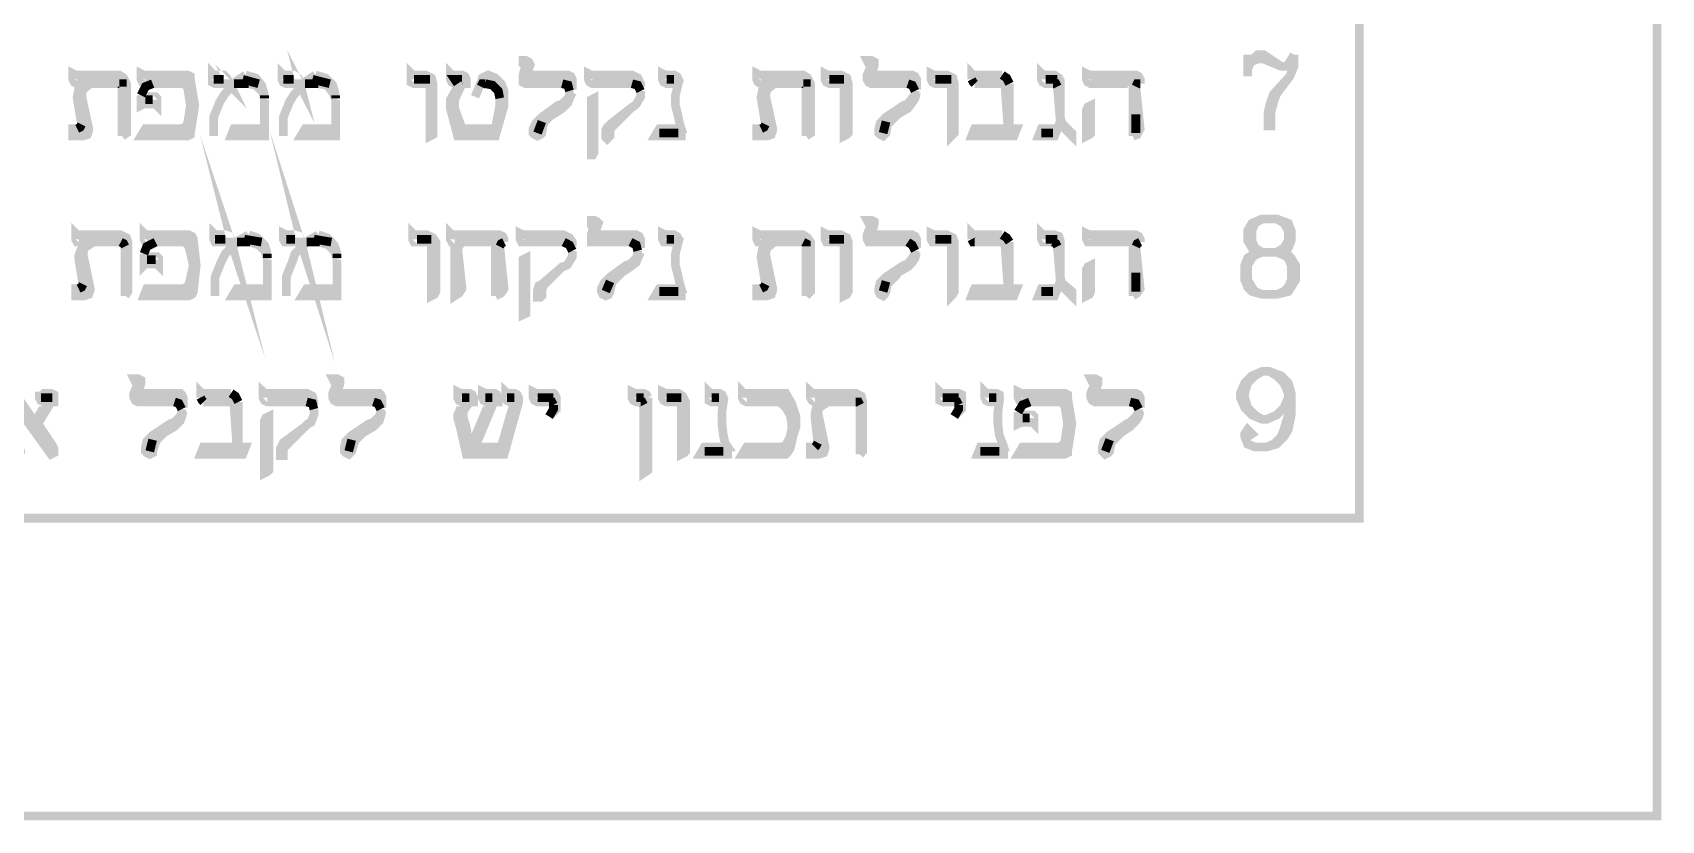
# Model space of a CAD drawing. Extents: x -6935 to 6681, y -4073 to 3778.
# Drawn here: x 5581 to 6681, y -4073 to -3541 of the extents above; entities that cross this region are included whole.
import ezdxf

# ---------------------------------------------------------------- set-up
doc = ezdxf.new("R2010")
doc.units = 0
doc.header["$MEASUREMENT"] = 0

# ---------------------------------------------------------------- blocks, each defined once
blk = doc.blocks.new('Map')
at = {"color": 0, "const_width": 0.01}
for points in [[(17.923294, 0), (17.923294, 13.33501), (0, 13.33501), (0, 0), (17.923294, 0)], [(17.58166, 0.34169), (17.58166, 12.99331), (0.3433, 12.99331), (0.3433, 0.34169), (17.58166, 0.34169)], [(17.58166, 0.34169), (17.58166, 12.99331), (0.3433, 12.99331), (0.3433, 0.34169), (17.58166, 0.34169)], [(16.36666, 0.83669), (16.36498, 0.84001), (16.34994, 0.84001), (16.34663, 0.84169), (16.34495, 0.845), (16.34495, 0.85168), (16.34663, 0.84998), (16.3583, 0.84998), (16.36328, 0.84668), (16.36498, 0.84337), (16.36666, 0.83669)], [(16.28663, 0.83669), (16.28332, 0.84001), (16.2683, 0.84001), (16.26498, 0.84169), (16.26498, 0.85168), (16.2666, 0.84998), (16.27827, 0.84998), (16.28164, 0.84668), (16.28332, 0.84337), (16.28663, 0.83669)], [(16.51498, 0.78), (16.51498, 0.84001), (16.49664, 0.84001), (16.49328, 0.84169), (16.49328, 0.85168), (16.49496, 0.84998), (16.50999, 0.84998), (16.5166, 0.84668), (16.5183, 0.84001), (16.5183, 0.78168), (16.51498, 0.78)], [(16.2366, 0.78), (16.18327, 0.78), (16.18832, 0.78836), (16.23162, 0.78836), (16.2366, 0.79334), (16.23998, 0.815), (16.2366, 0.83669), (16.23162, 0.84001), (16.18832, 0.84001), (16.18496, 0.84169), (16.18327, 0.845), (16.18327, 0.85168), (16.18664, 0.84998), (16.2366, 0.84998), (16.23998, 0.84836), (16.23998, 0.845), (16.24496, 0.815), (16.23998, 0.78337), (16.23998, 0.78168), (16.2366, 0.78)], [(16.98997, 0.78), (16.98997, 0.84001), (16.97332, 0.84001), (16.96995, 0.84169), (16.96832, 0.845), (16.96832, 0.85168), (16.97163, 0.84998), (16.98661, 0.84998), (16.99328, 0.84668), (16.99496, 0.84001), (16.99496, 0.78337), (16.99328, 0.78168), (16.98997, 0.78)], [(17.113289, 0.78), (17.113289, 0.84001), (17.094951, 0.84001), (17.091642, 0.84169), (17.08996, 0.845), (17.08996, 0.85168), (17.093324, 0.84998), (17.108299, 0.84998), (17.114971, 0.84668), (17.116653, 0.84001), (17.116653, 0.78337), (17.114971, 0.78168), (17.113289, 0.78)], [(16.7033, 0.82334), (16.7033, 0.76166), (16.70161, 0.75836), (16.69999, 0.75836), (16.69999, 0.82166), (16.7033, 0.82334)], [(17.273283, 0.815), (17.273283, 0.78337), (17.271656, 0.78168), (17.268292, 0.78), (17.268292, 0.81001), (17.269974, 0.81337), (17.273283, 0.815)], [(16.36828, 0.65332), (16.36666, 0.65837), (16.34831, 0.65837), (16.34663, 0.66168), (16.34663, 0.66834), (16.34994, 0.66666), (16.35998, 0.66666), (16.36498, 0.66498), (16.36666, 0.66), (16.36828, 0.65332)], [(16.28831, 0.65332), (16.28663, 0.65837), (16.2683, 0.65837), (16.2666, 0.66168), (16.2666, 0.66834), (16.2683, 0.66666), (16.27995, 0.66666), (16.28495, 0.66498), (16.28663, 0.66), (16.28831, 0.65332)], [(16.23828, 0.59668), (16.18664, 0.59668), (16.18995, 0.60504), (16.2333, 0.60504), (16.23828, 0.61002), (16.24328, 0.63168), (16.23828, 0.65332), (16.2333, 0.65837), (16.18832, 0.65837), (16.18664, 0.66168), (16.18664, 0.66834), (16.18832, 0.66666), (16.23828, 0.66666), (16.24166, 0.66498), (16.24328, 0.66168), (16.24664, 0.63168), (16.24328, 0.60168), (16.24166, 0.59836), (16.23828, 0.59668)], [(16.5166, 0.59668), (16.5166, 0.65837), (16.49664, 0.65837), (16.49496, 0.66168), (16.49496, 0.66834), (16.49664, 0.66666), (16.51162, 0.66666), (16.5183, 0.66336), (16.52166, 0.65837), (16.52166, 0.60168), (16.51998, 0.59836), (16.5166, 0.59668)], [(16.98997, 0.59668), (16.98997, 0.65837), (16.96995, 0.65837), (16.96832, 0.66168), (16.96832, 0.66834), (16.97163, 0.66666), (16.98661, 0.66666), (16.99328, 0.66336), (16.99496, 0.65837), (16.99496, 0.60168), (16.99328, 0.59836), (16.98997, 0.59668)], [(17.113289, 0.59668), (17.113289, 0.65837), (17.091642, 0.65837), (17.08996, 0.66168), (17.08996, 0.66834), (17.093324, 0.66666), (17.108299, 0.66666), (17.114971, 0.66336), (17.116653, 0.65837), (17.116653, 0.60168), (17.114971, 0.59836), (17.113289, 0.59668)], [(16.62495, 0.64002), (16.62495, 0.57666), (16.62164, 0.57504), (16.62164, 0.63834), (16.62495, 0.64002)], [(17.273283, 0.63168), (17.273283, 0.60168), (17.271656, 0.59836), (17.268292, 0.59668), (17.268292, 0.62668), (17.269974, 0.63), (17.273283, 0.63168)], [(16.61666, 0.48004), (16.61666, 0.47498), (16.59994, 0.41498), (16.55664, 0.41498), (16.54998, 0.44498), (16.54662, 0.45665), (16.54662, 0.46001), (16.55328, 0.47498), (16.55166, 0.47498), (16.5483, 0.47668), (16.54662, 0.48004), (16.54662, 0.48665), (16.54998, 0.48502), (16.55996, 0.48502), (16.56333, 0.48334), (16.56495, 0.48004), (16.56495, 0.47498), (16.55996, 0.47498), (16.55827, 0.47168), (16.55328, 0.46501), (16.55328, 0.45665), (16.55664, 0.44498), (16.55996, 0.42334), (16.56164, 0.42334), (16.58328, 0.47498), (16.57998, 0.47498), (16.57662, 0.47668), (16.57499, 0.48004), (16.57499, 0.48665), (16.5783, 0.48502), (16.58828, 0.48502), (16.59164, 0.48334), (16.59332, 0.48004), (16.59332, 0.47498), (16.58828, 0.47498), (16.56663, 0.42334), (16.59663, 0.42334), (16.6116, 0.47498), (16.60662, 0.47498), (16.60331, 0.47668), (16.60163, 0.48004), (16.60163, 0.48665), (16.60331, 0.48502), (16.6116, 0.48502), (16.61498, 0.48334), (16.61666, 0.48004)], [(16.80328, 0.41498), (16.80328, 0.47498), (16.78663, 0.47498), (16.78332, 0.47668), (16.78164, 0.48004), (16.78164, 0.48665), (16.78495, 0.48502), (16.79997, 0.48502), (16.80497, 0.48166), (16.80828, 0.47498), (16.80828, 0.41834), (16.80665, 0.41666), (16.80328, 0.41498)], [(16.92329, 0.41498), (16.87333, 0.41498), (16.87832, 0.42334), (16.9183, 0.42334), (16.92329, 0.42502), (16.92828, 0.43501), (16.92997, 0.44336), (16.92997, 0.45166), (16.92828, 0.46001), (16.92329, 0.46837), (16.9183, 0.47336), (16.91499, 0.47498), (16.87832, 0.47498), (16.87495, 0.47668), (16.87333, 0.48004), (16.87333, 0.48665), (16.87495, 0.48502), (16.92329, 0.48502), (16.92497, 0.48166), (16.92997, 0.47336), (16.93496, 0.45833), (16.93496, 0.44666), (16.93165, 0.43669), (16.92997, 0.42833), (16.92828, 0.42166), (16.92497, 0.41666), (16.92329, 0.41498)], [(17.243281, 0.41498), (17.18995, 0.41498), (17.19494, 0.42334), (17.238289, 0.42334), (17.243281, 0.42833), (17.246644, 0.45004), (17.243281, 0.47168), (17.238289, 0.47498), (17.19494, 0.47498), (17.191632, 0.47668), (17.18995, 0.48004), (17.18995, 0.48665), (17.193314, 0.48502), (17.243281, 0.48502), (17.246644, 0.48334), (17.246644, 0.48004), (17.251636, 0.45004), (17.246644, 0.41834), (17.246644, 0.41666), (17.243281, 0.41498)], [(16.32998, 0.45833), (16.32998, 0.3967), (16.3283, 0.39502), (16.32499, 0.39334), (16.32499, 0.45334), (16.32662, 0.45665), (16.32998, 0.45833)]]:
    blk.add_lwpolyline(points, close=True, dxfattribs=at)
for points in [[(16.57331, 0.84001), (16.57499, 0.84668), (16.58166, 0.84998), (16.58996, 0.84668), (16.59663, 0.84001), (16.59994, 0.83165), (16.59994, 0.815), (16.58996, 0.78), (16.54662, 0.78), (16.53831, 0.81169), (16.53831, 0.82166), (16.54498, 0.83333), (16.54498, 0.83833), (16.5433, 0.84001), (16.53999, 0.84169), (16.53831, 0.845), (16.53831, 0.85168), (16.53999, 0.84998), (16.55166, 0.84998), (16.55496, 0.84836), (16.55664, 0.845), (16.55664, 0.84001), (16.55166, 0.84001), (16.5433, 0.82166), (16.5433, 0.81169), (16.55166, 0.78836), (16.58996, 0.78836), (16.59495, 0.815), (16.59495, 0.82334)], [(16.66662, 0.84001), (16.62495, 0.84001), (16.62164, 0.84169), (16.62164, 0.84998), (16.62495, 0.86165), (16.62164, 0.86333), (16.62164, 0.8667), (16.62495, 0.8667), (16.62831, 0.86501), (16.62995, 0.86165), (16.62495, 0.84998), (16.67329, 0.84998), (16.67666, 0.84836), (16.67828, 0.845), (16.67828, 0.83333)], [(17.063322, 0.84001), (17.02166, 0.84001), (17.01829, 0.84169), (17.01661, 0.845), (17.01661, 0.84998), (17.02166, 0.86165), (17.01829, 0.86333), (17.01661, 0.8667), (17.02166, 0.8667), (17.02497, 0.86501), (17.02497, 0.86165), (17.02166, 0.84998), (17.068314, 0.84998), (17.071622, 0.84836), (17.073304, 0.845), (17.073304, 0.83333)], [(17.171612, 0.84998), (17.1383, 0.84998), (17.136618, 0.85168), (17.136618, 0.845)], [(17.229989, 0.84001), (17.221633, 0.84001), (17.218324, 0.84169), (17.216642, 0.845), (17.216642, 0.85168), (17.218324, 0.84998), (17.231617, 0.84998), (17.236607, 0.84668), (17.238289, 0.84337), (17.238289, 0.8017), (17.239971, 0.79502), (17.251636, 0.78337), (17.251636, 0.78), (17.238289, 0.79334)], [(17.453296, 0.87332), (17.453296, 0.84836)], [(17.453296, 0.85666), (17.45666, 0.86501), (17.46496, 0.87332), (17.471633, 0.87332), (17.491653, 0.86002), (17.498326, 0.86002), (17.501636, 0.86501), (17.506626, 0.87332)], [(17.45666, 0.86501), (17.46496, 0.86833), (17.471633, 0.86833), (17.491653, 0.86002)], [(17.506626, 0.87332), (17.506626, 0.86002), (17.501636, 0.84836), (17.486607, 0.82834), (17.483299, 0.81998), (17.479989, 0.80669), (17.479989, 0.78668)], [(16.11498, 0.79334), (16.10998, 0.82334), (16.10998, 0.82504), (16.1116, 0.83333), (16.12164, 0.84001), (16.10998, 0.84001), (16.10662, 0.84169), (16.10499, 0.845), (16.10499, 0.85168), (16.1083, 0.84998), (16.15833, 0.84998), (16.16331, 0.84668), (16.16662, 0.84001), (16.16662, 0.78337), (16.16163, 0.78)], [(16.15833, 0.84001), (16.12495, 0.84001), (16.11666, 0.83333), (16.11498, 0.82666), (16.12333, 0.78836), (16.12333, 0.78668), (16.12164, 0.78168), (16.11666, 0.78), (16.10499, 0.78), (16.10499, 0.78836), (16.10998, 0.78836)], [(16.15995, 0.845), (16.10998, 0.845)], [(16.15833, 0.84001), (16.16163, 0.84001), (16.16163, 0.83669)], [(16.16163, 0.78), (16.16163, 0.83669)], [(16.18327, 0.82666), (16.18832, 0.83669), (16.19662, 0.84001)], [(16.18832, 0.845), (16.2366, 0.845)], [(16.30328, 0.84998), (16.2933, 0.84337), (16.28999, 0.84001), (16.28663, 0.83669), (16.27827, 0.82666), (16.27328, 0.81836), (16.2666, 0.8017), (16.2666, 0.78)], [(16.27827, 0.845), (16.2666, 0.845)], [(16.30664, 0.84001), (16.28999, 0.84001)], [(16.29998, 0.845), (16.31831, 0.84001)], [(16.30328, 0.84998), (16.31495, 0.84668), (16.32162, 0.83833), (16.32499, 0.82666)], [(16.30664, 0.84001), (16.31495, 0.83833), (16.32331, 0.83002), (16.32499, 0.82166)], [(16.38331, 0.84998), (16.37333, 0.84337), (16.37164, 0.84001), (16.36666, 0.83669), (16.3583, 0.82666), (16.35331, 0.81836), (16.34663, 0.8017), (16.34663, 0.78)], [(16.3583, 0.845), (16.34663, 0.845)], [(16.38662, 0.84001), (16.37164, 0.84001)], [(16.37995, 0.845), (16.39996, 0.84001)], [(16.38331, 0.84998), (16.39498, 0.84668), (16.40327, 0.83833), (16.40664, 0.82666)], [(16.38662, 0.84001), (16.39666, 0.83833), (16.40327, 0.83002), (16.40664, 0.82166)], [(16.51498, 0.845), (16.49664, 0.845)], [(16.55166, 0.845), (16.5433, 0.845), (16.54662, 0.84001)], [(16.56663, 0.82504), (16.57499, 0.845), (16.58166, 0.845), (16.59332, 0.83669), (16.59495, 0.83002)], [(16.57331, 0.83669), (16.57499, 0.84001), (16.5783, 0.84001)], [(16.5783, 0.84001), (16.58664, 0.83833), (16.59332, 0.83165), (16.59495, 0.82334)], [(16.67329, 0.845), (16.62495, 0.845)], [(16.66662, 0.84001), (16.67329, 0.83833), (16.67497, 0.83165)], [(16.74664, 0.84001), (16.70161, 0.84001), (16.6983, 0.84169), (16.69662, 0.845), (16.69662, 0.85168), (16.69999, 0.84998), (16.74664, 0.84998), (16.75332, 0.84668), (16.75663, 0.84001), (16.75663, 0.83669)], [(16.74664, 0.845), (16.7033, 0.845)], [(16.74664, 0.84001), (16.75332, 0.83833), (16.75663, 0.83165)], [(16.80328, 0.78668), (16.80328, 0.78), (16.77328, 0.78), (16.77827, 0.78836), (16.80328, 0.78836), (16.80166, 0.79334), (16.79997, 0.8017), (16.79661, 0.815), (16.79661, 0.82666), (16.79997, 0.84001), (16.78663, 0.84001), (16.78332, 0.84169), (16.78164, 0.845), (16.78164, 0.85168), (16.78495, 0.84998), (16.79498, 0.84998), (16.79829, 0.84836), (16.79997, 0.845), (16.79997, 0.84001)], [(16.79498, 0.845), (16.78663, 0.845)], [(16.89997, 0.79334), (16.89497, 0.82334), (16.89497, 0.82504), (16.89666, 0.83333), (16.90664, 0.84001), (16.89497, 0.84001), (16.89161, 0.84169), (16.88998, 0.845), (16.88998, 0.85168), (16.89329, 0.84998), (16.94331, 0.84998), (16.9483, 0.84668), (16.95161, 0.84001), (16.95161, 0.78337), (16.94662, 0.78)], [(16.94331, 0.84001), (16.90995, 0.84001), (16.90165, 0.83333), (16.89997, 0.82666), (16.90832, 0.78836), (16.90832, 0.78668), (16.90664, 0.78168), (16.90165, 0.78), (16.88998, 0.78), (16.88998, 0.78836), (16.89497, 0.78836)], [(16.94494, 0.845), (16.89497, 0.845)], [(16.94331, 0.84001), (16.94662, 0.84001), (16.94662, 0.83669)], [(16.94662, 0.78), (16.94662, 0.83669)], [(16.98997, 0.845), (16.97332, 0.845)], [(17.068314, 0.845), (17.02166, 0.845)], [(17.063322, 0.84001), (17.068314, 0.83833), (17.071622, 0.83165)], [(17.113289, 0.845), (17.094951, 0.845)], [(17.139982, 0.84001), (17.1383, 0.84169), (17.136618, 0.845)], [(17.1383, 0.845), (17.173293, 0.845)], [(17.139982, 0.84001), (17.174975, 0.84001), (17.174975, 0.83669), (17.178285, 0.78836)], [(17.171612, 0.84998), (17.176657, 0.84668), (17.179967, 0.84001)], [(17.179967, 0.78836), (17.179967, 0.84001)], [(17.234981, 0.78836), (17.216642, 0.78836), (17.213279, 0.78), (17.231617, 0.78), (17.238289, 0.79666), (17.234981, 0.83669)], [(17.221633, 0.845), (17.234981, 0.845)], [(17.229989, 0.84001), (17.233299, 0.84001), (17.234981, 0.83669)], [(17.321622, 0.78), (17.321622, 0.83669), (17.323304, 0.84001), (17.273283, 0.84001), (17.269974, 0.84169), (17.268292, 0.845), (17.268292, 0.85168), (17.271656, 0.84998), (17.324986, 0.84998), (17.328296, 0.84836), (17.329978, 0.845), (17.329978, 0.84001)], [(17.324986, 0.845), (17.273283, 0.845)], [(17.324986, 0.83669), (17.329978, 0.78836), (17.326614, 0.78168), (17.321622, 0.78)], [(17.324986, 0.83669), (17.326614, 0.84001), (17.329978, 0.84001)], [(17.501636, 0.84836), (17.483299, 0.82834), (17.479989, 0.81998), (17.476625, 0.80669), (17.476625, 0.78668)], [(16.18327, 0.82666), (16.18327, 0.815), (16.18664, 0.81668), (16.19999, 0.81668), (16.20162, 0.815), (16.20162, 0.82334), (16.19999, 0.82504), (16.18832, 0.82504), (16.18327, 0.82334)], [(16.18832, 0.82166), (16.19662, 0.82166)], [(16.32499, 0.78836), (16.32499, 0.78), (16.28663, 0.78), (16.28999, 0.78836), (16.32499, 0.78836), (16.32499, 0.82166)], [(16.32499, 0.82334), (16.32499, 0.82666)], [(16.40664, 0.78836), (16.40664, 0.78), (16.36666, 0.78), (16.37164, 0.78836), (16.40664, 0.78836), (16.40664, 0.82166)], [(16.40664, 0.82334), (16.40664, 0.82666)], [(16.67828, 0.83002), (16.67497, 0.82334), (16.67329, 0.81836), (16.66662, 0.81169), (16.65664, 0.80501), (16.65327, 0.80333), (16.64666, 0.79666), (16.64498, 0.79334), (16.6433, 0.78337), (16.6416, 0.78168), (16.6383, 0.78), (16.63499, 0.78168), (16.63331, 0.78337), (16.63331, 0.78836), (16.63662, 0.79502), (16.6433, 0.8017), (16.66163, 0.815), (16.66662, 0.81668), (16.67329, 0.82334), (16.67497, 0.82666), (16.67497, 0.83165)], [(16.74496, 0.81169), (16.72332, 0.78998), (16.72163, 0.78668), (16.72163, 0.78), (16.71995, 0.77832), (16.71832, 0.77669), (16.71664, 0.77832), (16.71664, 0.78668), (16.71832, 0.78998), (16.72163, 0.79334), (16.74496, 0.81169), (16.74995, 0.815), (16.75164, 0.81668), (16.75663, 0.82504), (16.75663, 0.83165)], [(17.073304, 0.83002), (17.071622, 0.82334), (17.068314, 0.81836), (17.063322, 0.81169), (17.05166, 0.80501), (17.04997, 0.80333), (17.0433, 0.79666), (17.03999, 0.79334), (17.03831, 0.78337), (17.03663, 0.78168), (17.03495, 0.78), (17.03164, 0.78168), (17.02996, 0.78337), (17.02996, 0.78836), (17.03164, 0.79502), (17.03831, 0.8017), (17.058276, 0.815), (17.063322, 0.81668), (17.068314, 0.82334), (17.071622, 0.82666), (17.071622, 0.83165)], [(16.11498, 0.81001), (16.11828, 0.78337), (16.10998, 0.78337)], [(16.54498, 0.8017), (16.54998, 0.78337), (16.58828, 0.78337)], [(16.89997, 0.81001), (16.90327, 0.78337), (16.89497, 0.78337)], [(17.324986, 0.78337), (17.324986, 0.80501)], [(16.11498, 0.79334), (16.11328, 0.78998), (16.10998, 0.78836)], [(16.2366, 0.78337), (16.18832, 0.78337)], [(16.32162, 0.78337), (16.28999, 0.78337)], [(16.40164, 0.78337), (16.37164, 0.78337)], [(16.6383, 0.78337), (16.6433, 0.79666)], [(16.79997, 0.78337), (16.77827, 0.78337)], [(16.89997, 0.79334), (16.89828, 0.78998), (16.89497, 0.78836)], [(17.03495, 0.78337), (17.03831, 0.79666)], [(17.179967, 0.78836), (17.188322, 0.78836), (17.184958, 0.78), (17.136618, 0.78), (17.139982, 0.78836), (17.178285, 0.78836)], [(17.184958, 0.78337), (17.1383, 0.78337)], [(17.229989, 0.78337), (17.216642, 0.78337)], [(16.11666, 0.61002), (16.1116, 0.64002), (16.1116, 0.64165), (16.11498, 0.65169), (16.12333, 0.65837), (16.10998, 0.65837), (16.1083, 0.66168), (16.1083, 0.66834), (16.10998, 0.66666), (16.15995, 0.66666), (16.16662, 0.66336), (16.1683, 0.65837), (16.1683, 0.60168), (16.16499, 0.59668)], [(16.58996, 0.59668), (16.58996, 0.65332), (16.59332, 0.65837), (16.55166, 0.65837), (16.54662, 0.65169), (16.55166, 0.60504), (16.5483, 0.59998), (16.5433, 0.59668), (16.5433, 0.65169), (16.54662, 0.65837), (16.53999, 0.65837), (16.53831, 0.66168), (16.53831, 0.66834), (16.53999, 0.66666), (16.59495, 0.66666), (16.59831, 0.66498), (16.59994, 0.66168), (16.59994, 0.65837)], [(16.6683, 0.65837), (16.61996, 0.65837), (16.61828, 0.66168), (16.61828, 0.66834), (16.62164, 0.66666), (16.6683, 0.66666), (16.67497, 0.66336), (16.67828, 0.65837), (16.67828, 0.65332)], [(16.74496, 0.65837), (16.69999, 0.65837), (16.69999, 0.66666), (16.7033, 0.68001), (16.69999, 0.68001), (16.69999, 0.68332), (16.7033, 0.68332), (16.70666, 0.68169), (16.70829, 0.68001), (16.7033, 0.66666), (16.75164, 0.66666), (16.75495, 0.66498), (16.75663, 0.66168), (16.75663, 0.65169)], [(16.80328, 0.60336), (16.80328, 0.59668), (16.77328, 0.59668), (16.77827, 0.60504), (16.80328, 0.60504), (16.80166, 0.61002), (16.79997, 0.61833), (16.79661, 0.63168), (16.79661, 0.64502), (16.79997, 0.65837), (16.78332, 0.65837), (16.78164, 0.66168), (16.78164, 0.66834), (16.78495, 0.66666), (16.79498, 0.66666), (16.79829, 0.66498), (16.79997, 0.66168), (16.79997, 0.65837)], [(16.89997, 0.61002), (16.89497, 0.64002), (16.89497, 0.64165), (16.89666, 0.65169), (16.90664, 0.65837), (16.89161, 0.65837), (16.88998, 0.66168), (16.88998, 0.66834), (16.89329, 0.66666), (16.94331, 0.66666), (16.9483, 0.66336), (16.95161, 0.65837), (16.95161, 0.60168), (16.94662, 0.59668)], [(17.063322, 0.65837), (17.01829, 0.65837), (17.01661, 0.66168), (17.01661, 0.66666), (17.02166, 0.68001), (17.01829, 0.68001), (17.01661, 0.68332), (17.02166, 0.68332), (17.02497, 0.68169), (17.02497, 0.68001), (17.02166, 0.66666), (17.068314, 0.66666), (17.071622, 0.66498), (17.073304, 0.66168), (17.073304, 0.65169)], [(17.171612, 0.66666), (17.1383, 0.66666), (17.136618, 0.66834), (17.136618, 0.66168)], [(17.229989, 0.65837), (17.218324, 0.65837), (17.216642, 0.66168), (17.216642, 0.66834), (17.218324, 0.66666), (17.231617, 0.66666), (17.236607, 0.66498), (17.238289, 0.66), (17.238289, 0.61833), (17.239971, 0.61165), (17.251636, 0.60168), (17.251636, 0.59668), (17.238289, 0.61002)], [(17.321622, 0.59668), (17.321622, 0.65332), (17.323304, 0.65837), (17.269974, 0.65837), (17.268292, 0.66168), (17.268292, 0.66834), (17.271656, 0.66666), (17.324986, 0.66666), (17.328296, 0.66498), (17.329978, 0.66168), (17.329978, 0.65837)], [(17.486607, 0.68501), (17.499954, 0.68001), (17.503318, 0.67166), (17.503318, 0.66), (17.499954, 0.65169), (17.486607, 0.6467), (17.469951, 0.6467), (17.458288, 0.65169), (17.453296, 0.66), (17.453296, 0.67166), (17.458288, 0.68001), (17.469951, 0.68501), (17.486607, 0.68501), (17.494962, 0.68001), (17.499954, 0.67166), (17.499954, 0.66), (17.494962, 0.65169), (17.486607, 0.6467)], [(17.469951, 0.6467), (17.461651, 0.65169), (17.458288, 0.66), (17.458288, 0.67166), (17.461651, 0.68001), (17.469951, 0.68501)], [(16.15995, 0.65837), (16.12831, 0.65837), (16.11828, 0.65169), (16.11666, 0.64502), (16.12495, 0.60504), (16.12495, 0.60336), (16.12333, 0.59836), (16.11828, 0.59668), (16.1083, 0.59668), (16.1083, 0.60504), (16.1116, 0.60504)], [(16.16163, 0.66168), (16.1116, 0.66168)], [(16.15995, 0.65837), (16.16331, 0.65668), (16.16499, 0.65332)], [(16.16499, 0.59668), (16.16499, 0.65332)], [(16.18664, 0.64502), (16.18995, 0.65332), (16.19999, 0.65837)], [(16.18995, 0.66168), (16.23828, 0.66168)], [(16.30664, 0.66666), (16.29498, 0.66), (16.2933, 0.65837), (16.28831, 0.65332), (16.27995, 0.64502), (16.27496, 0.63504), (16.2683, 0.61833), (16.2683, 0.59668)], [(16.27995, 0.66168), (16.2683, 0.66168)], [(16.30827, 0.65837), (16.2933, 0.65837)], [(16.30166, 0.66168), (16.32162, 0.65837)], [(16.30664, 0.66666), (16.31663, 0.66336), (16.32499, 0.655), (16.3283, 0.64502)], [(16.30827, 0.65837), (16.31831, 0.655), (16.32499, 0.64833), (16.3283, 0.63834)], [(16.38662, 0.66666), (16.37495, 0.66), (16.37333, 0.65837), (16.36828, 0.65332), (16.35998, 0.64502), (16.35662, 0.63504), (16.34994, 0.61833), (16.34994, 0.59668)], [(16.35998, 0.66168), (16.34994, 0.66168)], [(16.3883, 0.65837), (16.37333, 0.65837)], [(16.38163, 0.66168), (16.40164, 0.65837)], [(16.38662, 0.66666), (16.39666, 0.66336), (16.40495, 0.655), (16.40832, 0.64502)], [(16.3883, 0.65837), (16.39828, 0.655), (16.40495, 0.64833), (16.40832, 0.63834)], [(16.5166, 0.66168), (16.49995, 0.66168)], [(16.59495, 0.66168), (16.5433, 0.66168)], [(16.59495, 0.65332), (16.59994, 0.60504), (16.59663, 0.59998), (16.58996, 0.59668)], [(16.59495, 0.65332), (16.59663, 0.65668), (16.59994, 0.65837)], [(16.6683, 0.66168), (16.62495, 0.66168)], [(16.6683, 0.65837), (16.67497, 0.655), (16.67828, 0.64833)], [(16.75164, 0.66168), (16.7033, 0.66168)], [(16.74496, 0.65837), (16.75164, 0.655), (16.75332, 0.64833)], [(16.79498, 0.66168), (16.78663, 0.66168)], [(16.94331, 0.65837), (16.90995, 0.65837), (16.90165, 0.65169), (16.89997, 0.64502), (16.90832, 0.60504), (16.90832, 0.60336), (16.90664, 0.59836), (16.90165, 0.59668), (16.88998, 0.59668), (16.88998, 0.60504), (16.89497, 0.60504)], [(16.94494, 0.66168), (16.89497, 0.66168)], [(16.94331, 0.65837), (16.94662, 0.65668), (16.94662, 0.65332)], [(16.94662, 0.59668), (16.94662, 0.65332)], [(16.98997, 0.66168), (16.97332, 0.66168)], [(17.068314, 0.66168), (17.02166, 0.66168)], [(17.063322, 0.65837), (17.068314, 0.655), (17.071622, 0.64833)], [(17.113289, 0.66168), (17.094951, 0.66168)], [(17.139982, 0.65837), (17.1383, 0.65837), (17.136618, 0.66168)], [(17.1383, 0.66168), (17.173293, 0.66168)], [(17.139982, 0.65837), (17.171612, 0.65837), (17.174975, 0.65668), (17.174975, 0.65332), (17.178285, 0.60504)], [(17.171612, 0.66666), (17.176657, 0.66336), (17.179967, 0.65837)], [(17.179967, 0.60504), (17.179967, 0.65837)], [(17.234981, 0.60504), (17.216642, 0.60504), (17.213279, 0.59668), (17.231617, 0.59668), (17.238289, 0.61333), (17.234981, 0.65332)], [(17.221633, 0.66168), (17.234981, 0.66168)], [(17.229989, 0.65837), (17.233299, 0.65668), (17.234981, 0.65332)], [(17.324986, 0.66168), (17.273283, 0.66168)], [(17.324986, 0.65332), (17.329978, 0.60504), (17.326614, 0.59998), (17.321622, 0.59668)], [(17.324986, 0.65332), (17.326614, 0.65668), (17.329978, 0.65837)], [(16.18664, 0.64502), (16.18664, 0.63168), (16.18832, 0.63336), (16.20162, 0.63336), (16.2033, 0.63168), (16.2033, 0.64002), (16.20162, 0.64165), (16.18995, 0.64165), (16.18664, 0.64002)], [(16.18995, 0.63834), (16.19999, 0.63834)], [(16.3283, 0.60504), (16.3283, 0.59668), (16.28831, 0.59668), (16.2933, 0.60504), (16.3283, 0.60504), (16.3283, 0.63834)], [(16.3283, 0.64002), (16.3283, 0.64502)], [(16.40832, 0.60504), (16.40832, 0.59668), (16.36828, 0.59668), (16.37333, 0.60504), (16.40832, 0.60504), (16.40832, 0.63834)], [(16.40832, 0.64002), (16.40832, 0.64502)], [(16.54498, 0.64002), (16.54662, 0.60168)], [(16.59495, 0.60168), (16.59332, 0.64002)], [(16.66662, 0.63), (16.64498, 0.60834), (16.6433, 0.60336), (16.6433, 0.59668), (16.6416, 0.595), (16.6383, 0.595), (16.6383, 0.60336), (16.63998, 0.60834), (16.6433, 0.61002), (16.66662, 0.63), (16.67161, 0.63168), (16.67329, 0.63336), (16.67828, 0.64165), (16.67828, 0.64833)], [(16.75663, 0.6467), (16.75332, 0.64002), (16.75164, 0.63504), (16.74496, 0.63), (16.73498, 0.62332), (16.73162, 0.62001), (16.72494, 0.61333), (16.72332, 0.61002), (16.72163, 0.60168), (16.71995, 0.59836), (16.71664, 0.59668), (16.71328, 0.59836), (16.71165, 0.60168), (16.71165, 0.60504), (16.71496, 0.61165), (16.72163, 0.61833), (16.73997, 0.63168), (16.74496, 0.63336), (16.75164, 0.64002), (16.75332, 0.64502), (16.75332, 0.64833)], [(17.073304, 0.6467), (17.071622, 0.64002), (17.068314, 0.63504), (17.063322, 0.63), (17.05166, 0.62332), (17.04997, 0.62001), (17.0433, 0.61333), (17.03999, 0.61002), (17.03831, 0.60168), (17.03663, 0.59836), (17.03495, 0.59668), (17.03164, 0.59836), (17.02996, 0.60168), (17.02996, 0.60504), (17.03164, 0.61165), (17.03831, 0.61833), (17.058276, 0.63168), (17.063322, 0.63336), (17.068314, 0.64002), (17.071622, 0.64502), (17.071622, 0.64833)], [(17.486607, 0.6467), (17.499954, 0.64334), (17.503318, 0.64002), (17.508308, 0.63168), (17.508308, 0.61501), (17.503318, 0.60666), (17.499954, 0.60168), (17.486607, 0.59836), (17.469951, 0.59836), (17.458288, 0.60168), (17.453296, 0.60666), (17.449986, 0.61501), (17.449986, 0.63168), (17.453296, 0.64002), (17.458288, 0.64334), (17.469951, 0.6467)], [(17.469951, 0.59836), (17.461651, 0.60168), (17.458288, 0.60666), (17.453296, 0.61501), (17.453296, 0.63168), (17.458288, 0.64002), (17.461651, 0.64334), (17.469951, 0.6467)], [(17.486607, 0.6467), (17.494962, 0.64334), (17.499954, 0.64002), (17.503318, 0.63168), (17.503318, 0.61501), (17.499954, 0.60666), (17.494962, 0.60168), (17.486607, 0.59836)], [(16.11666, 0.62668), (16.12164, 0.60168), (16.1116, 0.60168)], [(16.71664, 0.60168), (16.72163, 0.61333)], [(16.89997, 0.62668), (16.90327, 0.60168), (16.89497, 0.60168)], [(17.03495, 0.60168), (17.03831, 0.61333)], [(17.324986, 0.60168), (17.324986, 0.62332)], [(16.11666, 0.61002), (16.11498, 0.60666), (16.1116, 0.60504)], [(16.23828, 0.60168), (16.18995, 0.60168)], [(16.32331, 0.60168), (16.2933, 0.60168)], [(16.40327, 0.60168), (16.37333, 0.60168)], [(16.79997, 0.60168), (16.77827, 0.60168)], [(16.89997, 0.61002), (16.89828, 0.60666), (16.89497, 0.60504)], [(17.179967, 0.60504), (17.188322, 0.60504), (17.184958, 0.59668), (17.136618, 0.59668), (17.139982, 0.60504), (17.178285, 0.60504)], [(17.184958, 0.60168), (17.1383, 0.60168)], [(17.229989, 0.60168), (17.216642, 0.60168)], [(16.22163, 0.47498), (16.17996, 0.47498), (16.17666, 0.47668), (16.17498, 0.48004), (16.17498, 0.48502), (16.17996, 0.49669), (16.17666, 0.49832), (16.17498, 0.50168), (16.17996, 0.50168), (16.18327, 0.5), (16.18327, 0.49669), (16.17996, 0.48502), (16.22831, 0.48502), (16.22999, 0.48334), (16.23162, 0.48004), (16.23162, 0.46837)], [(16.44999, 0.47498), (16.40832, 0.47498), (16.40495, 0.47668), (16.40327, 0.48004), (16.40327, 0.48502), (16.40832, 0.49669), (16.40495, 0.49832), (16.40327, 0.50168), (16.40832, 0.50168), (16.41163, 0.5), (16.41163, 0.49669), (16.40832, 0.48502), (16.45666, 0.48502), (16.45828, 0.48334), (16.45996, 0.48004), (16.45996, 0.46837)], [(17.318314, 0.47498), (17.278274, 0.47498), (17.274965, 0.47668), (17.273283, 0.48004), (17.273283, 0.48502), (17.278274, 0.49669), (17.274965, 0.49832), (17.273283, 0.50168), (17.278274, 0.50168), (17.281638, 0.5), (17.281638, 0.49669), (17.278274, 0.48502), (17.324986, 0.48502), (17.328296, 0.48334), (17.329978, 0.48004), (17.329978, 0.46837)], [(17.499954, 0.48004), (17.494962, 0.46837), (17.486607, 0.46001), (17.474943, 0.45502), (17.469951, 0.45502), (17.458288, 0.46001), (17.449986, 0.46837), (17.44494, 0.48004), (17.44494, 0.48502), (17.449986, 0.49669), (17.458288, 0.505), (17.469951, 0.51004), (17.478307, 0.51004), (17.491653, 0.505), (17.499954, 0.49669), (17.503318, 0.48502), (17.503318, 0.46001), (17.499954, 0.44336), (17.494962, 0.43501), (17.486607, 0.4267), (17.474943, 0.42334), (17.461651, 0.42334), (17.453296, 0.4267), (17.449986, 0.43501), (17.449986, 0.43837), (17.453296, 0.44336), (17.458288, 0.43837), (17.453296, 0.43501)], [(17.469951, 0.45502), (17.461651, 0.46001), (17.453296, 0.46837), (17.449986, 0.48004), (17.449986, 0.48502), (17.453296, 0.49669), (17.461651, 0.505), (17.469951, 0.51004)], [(17.478307, 0.51004), (17.486607, 0.505), (17.494962, 0.49669), (17.499954, 0.48502), (17.499954, 0.46001), (17.494962, 0.44336), (17.491653, 0.43501), (17.483299, 0.4267), (17.474943, 0.42334)], [(16.06663, 0.48665), (16.06831, 0.48502), (16.07998, 0.48502), (16.08328, 0.48334), (16.08328, 0.47498), (16.07998, 0.47498), (16.06495, 0.45004), (16.08166, 0.42502), (16.08328, 0.42166), (16.08328, 0.41666), (16.07998, 0.41498), (16.04998, 0.45665), (16.03999, 0.44666), (16.03831, 0.44498), (16.04498, 0.41834), (16.0433, 0.41666), (16.03999, 0.41498), (16.03164, 0.41498), (16.03164, 0.41666)], [(16.03663, 0.42166), (16.03164, 0.44336), (16.03164, 0.44498), (16.03333, 0.45004), (16.03663, 0.45166), (16.04662, 0.45833), (16.03333, 0.47836), (16.03333, 0.48004), (16.03495, 0.48334), (16.03831, 0.48502), (16.06164, 0.45166), (16.07499, 0.47498), (16.07162, 0.47498), (16.06831, 0.47668), (16.06663, 0.48004), (16.06663, 0.48665)], [(16.28663, 0.48502), (16.25331, 0.48502), (16.25163, 0.48665), (16.25163, 0.48004)], [(16.28663, 0.48502), (16.29162, 0.48166), (16.29498, 0.47498)], [(16.37333, 0.47498), (16.3283, 0.47498), (16.32499, 0.47668), (16.32331, 0.48004), (16.32331, 0.48665), (16.32499, 0.48502), (16.37333, 0.48502), (16.37995, 0.48166), (16.38163, 0.47498), (16.38163, 0.47168)], [(16.65164, 0.47498), (16.6383, 0.47498), (16.63499, 0.47668), (16.63331, 0.48004), (16.63331, 0.48665), (16.63662, 0.48502), (16.65664, 0.48502), (16.65832, 0.48334), (16.65995, 0.48004), (16.65995, 0.46669), (16.65164, 0.45833)], [(16.75663, 0.47498), (16.75164, 0.47498), (16.74833, 0.47668), (16.74664, 0.48004), (16.74664, 0.48665), (16.74995, 0.48502), (16.75999, 0.48502), (16.7633, 0.48334), (16.76498, 0.48004)], [(16.85662, 0.42166), (16.85662, 0.41498), (16.82499, 0.41498), (16.82998, 0.42334), (16.85662, 0.42334), (16.85331, 0.42833), (16.85163, 0.43669), (16.84994, 0.45004), (16.84994, 0.46333), (16.85163, 0.47498), (16.83828, 0.47498), (16.83497, 0.47668), (16.83497, 0.48665), (16.83665, 0.48502), (16.84663, 0.48502), (16.84994, 0.48334), (16.85163, 0.48004), (16.85163, 0.47498)], [(16.95997, 0.42833), (16.95666, 0.45833), (16.95666, 0.46001), (16.95829, 0.46837), (16.96664, 0.47498), (16.95666, 0.47498), (16.9533, 0.47668), (16.95161, 0.48004), (16.95161, 0.48665), (16.9533, 0.48502), (17.00332, 0.48502), (17.00999, 0.48166), (17.01162, 0.47498), (17.01162, 0.41834), (17.00831, 0.41498)], [(17.116653, 0.47498), (17.103307, 0.47498), (17.099943, 0.47668), (17.099943, 0.48665), (17.101625, 0.48502), (17.121644, 0.48502), (17.124954, 0.48334), (17.124954, 0.46669), (17.116653, 0.45833)], [(17.173293, 0.42166), (17.173293, 0.41498), (17.143292, 0.41498), (17.146656, 0.42334), (17.173293, 0.42334), (17.171612, 0.42833), (17.168303, 0.43669), (17.166621, 0.45004), (17.166621, 0.46333), (17.168303, 0.47498), (17.156638, 0.47498), (17.153274, 0.47668), (17.151647, 0.48004), (17.151647, 0.48665), (17.153274, 0.48502), (17.164993, 0.48502), (17.168303, 0.48334), (17.168303, 0.47498)], [(16.03663, 0.48004), (16.08166, 0.41834)], [(16.08166, 0.48004), (16.06831, 0.48004)], [(16.22831, 0.48004), (16.17996, 0.48004)], [(16.23162, 0.46501), (16.22999, 0.45833), (16.22831, 0.45334), (16.22163, 0.44666), (16.20996, 0.44), (16.20828, 0.43837), (16.20162, 0.43169), (16.19999, 0.42833), (16.19662, 0.41834), (16.19662, 0.41666), (16.19331, 0.41498), (16.18995, 0.41666), (16.18832, 0.41834), (16.18832, 0.42334), (16.18995, 0.43001), (16.19662, 0.43669), (16.21664, 0.45004), (16.22163, 0.45166), (16.22831, 0.45833), (16.22999, 0.46333), (16.22999, 0.46669)], [(16.22163, 0.47498), (16.22663, 0.47336), (16.22999, 0.46669)], [(16.25495, 0.47498), (16.25331, 0.47668), (16.25163, 0.48004)], [(16.25331, 0.48004), (16.28831, 0.48004)], [(16.25495, 0.47498), (16.28999, 0.47498), (16.28999, 0.47168), (16.2933, 0.42334)], [(16.29498, 0.42334), (16.29498, 0.47498)], [(16.37333, 0.48004), (16.32998, 0.48004)], [(16.37164, 0.44666), (16.34994, 0.42502), (16.34663, 0.42166), (16.34663, 0.41336), (16.34332, 0.41336), (16.34332, 0.42166), (16.34495, 0.42502), (16.34663, 0.42833), (16.37164, 0.44666), (16.37495, 0.45004), (16.37831, 0.45166), (16.38163, 0.46001), (16.38163, 0.46669)], [(16.37333, 0.47498), (16.37995, 0.47336), (16.38163, 0.46669)], [(16.45666, 0.48004), (16.40832, 0.48004)], [(16.45996, 0.46501), (16.45828, 0.45833), (16.45666, 0.45334), (16.44999, 0.44666), (16.43833, 0.44), (16.43664, 0.43837), (16.42996, 0.43169), (16.42828, 0.42833), (16.42498, 0.41834), (16.4233, 0.41666), (16.42162, 0.41498), (16.4183, 0.41666), (16.41662, 0.41834), (16.41662, 0.42334), (16.4183, 0.43001), (16.42498, 0.43669), (16.44494, 0.45004), (16.44999, 0.45166), (16.45666, 0.45833), (16.45828, 0.46333), (16.45828, 0.46669)], [(16.44999, 0.47498), (16.45498, 0.47336), (16.45828, 0.46669)], [(16.55996, 0.48004), (16.55166, 0.48004)], [(16.58664, 0.48004), (16.5783, 0.48004)], [(16.6116, 0.48004), (16.60331, 0.48004)], [(16.65664, 0.48004), (16.6383, 0.48004)], [(16.65164, 0.47498), (16.65495, 0.47498), (16.65664, 0.47168)], [(16.65164, 0.45833), (16.65664, 0.46669), (16.65664, 0.47168)], [(16.75999, 0.48004), (16.75164, 0.48004)], [(16.75663, 0.47498), (16.75831, 0.47498), (16.75999, 0.47168)], [(16.76498, 0.48004), (16.76498, 0.3967), (16.75999, 0.39334), (16.75999, 0.47168)], [(16.80328, 0.48004), (16.78663, 0.48004)], [(16.84663, 0.48004), (16.83828, 0.48004)], [(16.92828, 0.46837), (16.92161, 0.48004), (16.87832, 0.48004)], [(17.00332, 0.47498), (16.97163, 0.47498), (16.96165, 0.46837), (16.95997, 0.46333), (16.96832, 0.42334), (16.96832, 0.42166), (16.96664, 0.41666), (16.96165, 0.41498), (16.95161, 0.41498), (16.95161, 0.42334), (16.95666, 0.42334)], [(17.00663, 0.48004), (16.95666, 0.48004)], [(17.00332, 0.47498), (17.00663, 0.47498), (17.00831, 0.47168)], [(17.00831, 0.41498), (17.00831, 0.47168)], [(17.121644, 0.48004), (17.103307, 0.48004)], [(17.116653, 0.47498), (17.119962, 0.47498), (17.121644, 0.47168)], [(17.116653, 0.45833), (17.121644, 0.46669), (17.121644, 0.47168)], [(17.164993, 0.48004), (17.156638, 0.48004)], [(17.18995, 0.46333), (17.19494, 0.47168), (17.203296, 0.47498)], [(17.18995, 0.46333), (17.18995, 0.45004), (17.193314, 0.45166), (17.20666, 0.45166), (17.208288, 0.45004), (17.208288, 0.45833), (17.20666, 0.46001), (17.19494, 0.46001), (17.18995, 0.45833)], [(17.19494, 0.48004), (17.243281, 0.48004)], [(17.324986, 0.48004), (17.278274, 0.48004)], [(17.329978, 0.46501), (17.328296, 0.45833), (17.324986, 0.45334), (17.318314, 0.44666), (17.308276, 0.44), (17.306649, 0.43837), (17.299975, 0.43169), (17.296612, 0.42833), (17.294985, 0.41834), (17.293303, 0.41666), (17.289993, 0.41498), (17.288311, 0.41666), (17.286629, 0.41834), (17.286629, 0.42334), (17.288311, 0.43001), (17.294985, 0.43669), (17.31495, 0.45004), (17.318314, 0.45166), (17.324986, 0.45833), (17.328296, 0.46333), (17.328296, 0.46669)], [(17.318314, 0.47498), (17.324986, 0.47336), (17.328296, 0.46669)], [(16.95997, 0.44498), (16.96496, 0.41834), (16.95666, 0.41834)], [(17.19494, 0.45665), (17.203296, 0.45665)], [(16.19331, 0.41834), (16.19662, 0.43169)], [(16.42162, 0.41834), (16.42498, 0.43169)], [(16.87832, 0.41834), (16.92329, 0.41834), (16.92828, 0.43001)], [(16.95997, 0.42833), (16.95829, 0.42502), (16.95666, 0.42334)], [(17.289993, 0.41834), (17.294985, 0.43169)], [(16.29498, 0.42334), (16.30328, 0.42334), (16.29998, 0.41498), (16.25163, 0.41498), (16.25495, 0.42334), (16.2933, 0.42334)], [(16.29998, 0.41834), (16.25331, 0.41834)], [(16.59495, 0.41834), (16.55996, 0.41834)], [(16.85163, 0.41834), (16.82998, 0.41834)], [(17.168303, 0.41834), (17.146656, 0.41834)], [(17.243281, 0.41834), (17.19494, 0.41834)]]:
    blk.add_lwpolyline(points, dxfattribs=at)

msp = doc.modelspace()

# ---------------------------------------------------------------- block references
at = {"linetype": 'ByBlock', "xscale": 588.2508833876793, "yscale": 588.2508833876793, "zscale": 588.2508833876793}
msp.add_blockref('Map', (-3865.5, -4069.7), dxfattribs=at)

doc.saveas('drawing.dxf')
